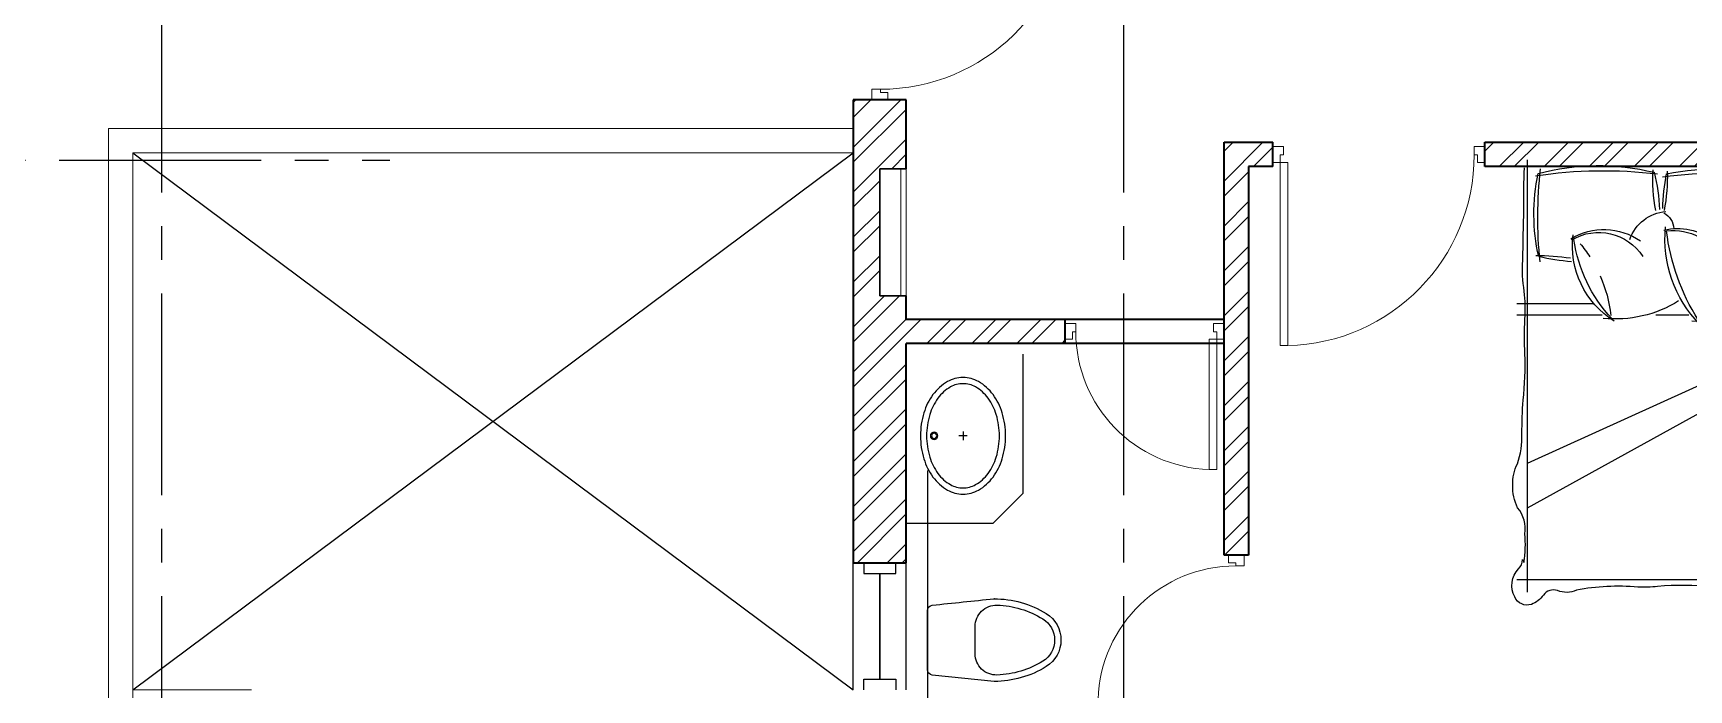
# Model space of a CAD drawing. Header units: millimetres. Extents: x -2409243 to -2334937, y -643723 to -441957.
# Drawn here: x -2354916 to -2347102, y -483178 to -480078 of the extents above; entities that cross this region are included whole.
import ezdxf

# ---------------------------------------------------------------- set-up
doc = ezdxf.new("R2010")
doc.units = ezdxf.units.MM
doc.header["$MEASUREMENT"] = 0
doc.linetypes.add('CENTER2', pattern=[28.575, 19.05, -3.175, 3.175, -3.175])
for name, color, linetype in [('A-Anno-Grid Lines', 154, 'Continuous'), ('A-Sanitory', 181, 'Continuous'), ('A-Wall Patt', 8, 'Continuous'), ('A-Window', 4, 'Continuous')]:
    doc.layers.add(name, color=color, linetype=linetype)
for name, color, linetype, lineweight in [('A-Detail Lines', 8, 'Continuous', 25), ('A-Door', 4, 'Continuous', 9), ('A-Wall Ele', 3, 'Continuous', 20), ('A-Wall Sec', 1, 'Continuous', 30)]:
    doc.layers.add(name, color=color, linetype=linetype, lineweight=lineweight)
doc.layers.add('I-Furniture', color=7, linetype='Continuous', lineweight=25, true_color=0xd17000)

# ---------------------------------------------------------------- blocks, each defined once
blk = doc.blocks.new('ABL_Door_S - 1000 x 2100-11-3 Second Floor Lvl')
at = {"layer": 'A-Door', "color": 5}
for p, q in [((-500, 37.5), (-450, 37.5)), ((-500, -37.5), (-500, 37.5)), ((-450, 37.5), (-450, -2.5)), ((450, 37.5), (450, -2.5)), ((500, 37.5), (450, 37.5)), ((500, -37.5), (500, 37.5)), ((-500, -37.5), (-465, -37.5)), ((-465, -2.5), (-450, -2.5)), ((-465, -37.5), (-465, -2.5)), ((-430, -37.5), (-465, -37.5)), ((465, -2.5), (450, -2.5)), ((465, -37.5), (465, -2.5)), ((500, -37.5), (465, -37.5))]:
    blk.add_line(p, q, dxfattribs=at)
at = {"layer": 'A-Door', "color": 5, "lineweight": 18}
for p, q in [((-465, -37.5), (-465, -902.4)), ((-430, -37.5), (-430, -902.4)), ((-430, -902.4), (-465, -902.4))]:
    blk.add_line(p, q, dxfattribs=at)
at = {"layer": 'A-Door'}
blk.add_arc((-450, -2.5), 900, 271.27334, 0, dxfattribs=at)
blk = doc.blocks.new('ABL_Door_S - 750 x 2100-5-3 Second Floor Lvl')
at = {"layer": 'A-Door', "color": 5, "lineweight": 18}
for p, q in [((-375, 37.5), (-325, 37.5)), ((-375, -37.5), (-375, 37.5)), ((-325, 37.5), (-325, -2.5)), ((325, 37.5), (325, -2.5)), ((375, 37.5), (325, 37.5)), ((375, -37.5), (375, 37.5)), ((-375, -37.5), (-340, -37.5)), ((-340, -2.5), (-325, -2.5)), ((-340, -37.5), (-340, -2.5)), ((-340, -37.5), (-340, -652.3)), ((-305, -37.5), (-340, -37.5)), ((-305, -37.5), (-305, -652.3)), ((340, -2.5), (325, -2.5)), ((340, -37.5), (340, -2.5)), ((375, -37.5), (340, -37.5))]:
    blk.add_line(p, q, dxfattribs=at)
blk.add_lwpolyline([(-340, -652.3), (-305, -652.3)], dxfattribs=at)
at = {"layer": 'A-Door', "lineweight": 18}
blk.add_arc((-325, -2.5), 650, 271.76323, 0, dxfattribs=at)
blk = doc.blocks.new('Grid Residences')
at = {"layer": 'A-Anno-Grid Lines', "linetype": 'CENTER2', "ltscale": 50}
for p, q in [((-16556.6, 2548), (-16556.6, -10441.3)), ((12818.2, -9364.3), (-37818, -9364.3)), ((12818.2, -13904.3), (-37818, -13904.3))]:
    blk.add_line(p, q, dxfattribs=at)
blk = doc.blocks.new('DB resi')
at = {"layer": 'A-Door'}
for p, q in [((-25150, 56711.6), (-25150, 56111.6)), ((-25125, 56711.6), (-25125, 56111.6))]:
    blk.add_line(p, q, dxfattribs=at)
blk = doc.blocks.new('bs3')
at = {"layer": 'A-Detail Lines'}
for points in [[(-2919.3, 1473), (480.7, -1062)], [(-2919.3, -1062), (480.7, 1473)]]:
    blk.add_lwpolyline(points, dxfattribs=at)
blk = doc.blocks.new('Sink TOILET')
for points in [[(1123785.7, -93318, -0.12976), (1123805.1, -93244.7, -0.106426), (1123866.3, -93176, -0.084431), (1123952.1, -93133.3, -0.073534), (1124060.8, -93117.2, -0.073534), (1124169.5, -93133.3, -0.084431), (1124255.3, -93176, -0.106426), (1124316.5, -93244.7, -0.12976), (1124335.8, -93318, -0.12976), (1124316.5, -93391.3, -0.106426), (1124255.3, -93460, -0.084431), (1124169.5, -93502.7, -0.073534), (1124060.8, -93518.8, -0.073534), (1123952.1, -93502.7, -0.084431), (1123866.3, -93460, -0.106426), (1123805.1, -93391.3, -0.12976)], [(1123814.7, -93318, -0.12976), (1123830.3, -93259, -0.106426), (1123883.4, -93199.4, -0.084431), (1123960.5, -93161, -0.073534), (1124060.8, -93146.2, -0.073534), (1124161.1, -93161, -0.084431), (1124238.2, -93199.4, -0.106426), (1124291.3, -93259, -0.12976), (1124306.9, -93318, -0.12976), (1124291.3, -93377.1, -0.106426), (1124238.2, -93436.6, -0.084431), (1124161.1, -93475, -0.073534), (1124060.8, -93489.8, -0.073534), (1123960.5, -93475, -0.084431), (1123883.4, -93436.6, -0.106426), (1123830.3, -93377.1, -0.12976)]]:
    blk.add_lwpolyline(points, format="xyb", close=True)
for radius in [17.8, 12.2]:
    blk.add_circle((1124060.8, -93181.7), radius)
at = {"layer": 'A-Detail Lines'}
for points in [[(1124040.8, -93318), (1124080.8, -93318)], [(1124060.8, -93338), (1124060.8, -93298)]]:
    blk.add_lwpolyline(points, dxfattribs=at)
blk = doc.blocks.new('Arrsng 2')
at = {"layer": 'A-Sanitory'}
for points in [[(-3869.3, -15557), (-4161.9, -15526.8, -0.384412), (-4184.3, -15502), (-4184.3, -15222, -0.383904), (-4161.9, -15197.2, -0.001434), (-3870.6, -15167.1, -0.140641), (-3624.1, -15236.8, -0.259738), (-3554.3, -15362, -0.259738), (-3624.1, -15487.3, -0.139471)], [(-3959.3, -15426.9), (-3959.3, -15297.2, -0.422961), (-3856.3, -15197.2, -0.13189), (-3639.9, -15262.3, -0.259738), (-3584.3, -15362, -0.259738), (-3639.9, -15461.7, -0.13189), (-3856.3, -15526.8, -0.422961)]]:
    blk.add_lwpolyline(points, format="xyb", close=True, dxfattribs=at)
blk.add_arc((-3868.1, -15192), 25, 89.83998, 95.7189, dxfattribs=at)
blk = doc.blocks.new('Bt 01')
at = {"layer": 'A-Detail Lines'}
for points in [[(-2935.8, -16385), (-4284.3, -15762)], [(-2784.3, -15762), (-2882.3, -16356.6)], [(-4284.3, -16512), (-2940.2, -16409.7)], [(-2855, -16441.3), (-2784.3, -16512)]]:
    blk.add_lwpolyline(points, dxfattribs=at)
at = {"layer": 'A-Sanitory', "ltscale": 0.5}
blk.add_lwpolyline([(-3734.3, -14012), (-3734.3, -14670.6), (-3875.7, -14812), (-4284.3, -14812)], dxfattribs=at)
at = {"layer": 'A-Sanitory'}
for points in [[(-4184.3, -14812), (-4184.3, -15762)], [(-4184.3, -15762), (-4284.3, -15762)], [(-2784.3, -15762), (-4284.3, -15762)], [(-3609.3, -16512), (-4284.3, -16512)]]:
    blk.add_lwpolyline(points, dxfattribs=at)
blk.add_circle((-2890.4, -16406), 50, dxfattribs=at)
at = {"layer": 'A-Detail Lines'}
blk.add_blockref('Arrsng 2', (0, 0), dxfattribs=at)
at = {"layer": 'A-Sanitory', "ltscale": 0.5, "xscale": -1, "rotation": 90}
blk.add_blockref('Sink TOILET', (-97334.6, 1109662.9), dxfattribs=at)
blk = doc.blocks.new('Toilet Win')
at = {"layer": 'A-Window', "color": 2, "lineweight": 30}
blk.add_line((22742.1, -8048.1), (22742.1, -8548.1), dxfattribs=at)
at = {"layer": 'A-Window'}
for points in [[(22617.1, -7998.1), (22617.1, -8598.1)], [(22667.1, -7998.1), (22667.1, -8048.1), (22817.1, -8048.1), (22817.1, -7998.1)], [(22867.1, -7998.1), (22867.1, -8598.1)], [(22667.1, -8598.1), (22667.1, -8548.1), (22817.1, -8548.1), (22817.1, -8598.1)]]:
    blk.add_lwpolyline(points, dxfattribs=at)
blk = doc.blocks.new('A$C6B7C0178')
at = {"layer": 'I-Furniture', "linetype": 'ByBlock'}
for p, q in [((147.6, 942.2), (147.6, -943.9)), ((2097.6, 942.2), (2097.6, -943.9)), ((2129.5, 905.7), (89.5, 905.7)), ((1494.9, 932.3), (486, -894.3)), ((1526.8, 932.3), (696.9, -894.3)), ((1450.1, 813), (1450.1, 507.4)), ((1396.1, 685.2), (1396.1, 83.4)), ((1450.1, 206.4), (1450.1, 167.1)), ((1396.1, -131.5), (1396.1, -288.1)), ((1396.1, -540.4), (1396.1, -943.9)), ((1450.1, -581.9), (1450.1, -943.9)), ((2129.5, -894.3), (89.5, -894.3))]:
    blk.add_line(p, q, dxfattribs=at)
at = {"layer": 'I-Furniture', "color": 0, "linetype": 'ByBlock'}
for points in [[(533.5, 921, 0.045167), (333.1, 926.7, -0.080578), (228.8, 921.7, 0.238231), (242.3, 928.9, -0.211134), (198.7, 946.8, 0.329446), (66.1, 964.9, 0.37589), (30.8, 886, 0.123892), (74.8, 829.4, -1.08815), (96.4, 825.5, 0.141351), (99, 686.5, -0.036442), (115.1, 543.2, -0.046791), (113, 427.6, 0.023628), (115.2, 321.4, -0.055897), (112.6, 64.2, 0.053528), (105.4, 21.1, 0.053528), (112.6, -21.9, -0.055897), (115.2, -279.1, 0.026973), (113, -372.1, -0.036947), (115.1, -518.5, -0.036442), (99, -661.9, 0.219023), (96.4, -751.5, -0.342539), (74.8, -817.9, 0.123892), (30.8, -874.5, 0.37589), (66.1, -953.4, 0.329446), (198.7, -935.3, -0.211134), (242.3, -917.4, 0.238231), (228.8, -910.2, -0.06219), (364, -905.3, -0.218233), (487.4, -939.9, 0.123513), (593.5, -962.6, 0.129887), (695.4, -940.6, -0.095063), (836, -919.5, 0.016498), (995.4, -913.6, -0.039412), (1214.2, -905.3, 0.025508), (1378, -905.3, -0.038458), (1509.4, -908.1, 0.058958), (1655, -915.1, 0.00267), (1897.7, -910.1, 0.015571), (2092.1, -907.4)], [(836, 931, -0.037552), (533.5, 921)], [(2092.1, 918.9, 0.015571), (1897.7, 921.6, 0.00267), (1655, 926.6, 0.058958), (1509.4, 919.6, -0.038458), (1378, 916.8, 0.025508), (1214.2, 916.8, -0.039412), (995.4, 925.1, 0.016498), (836, 931)]]:
    blk.add_lwpolyline(points, format="xyb", dxfattribs=at)
at = {"layer": 'I-Furniture', "linetype": 'ByBlock'}
for centre, radius, start, end in [((1868.1, 489), 412.9, 57.50996, 123.83359), ((-5560.5, 1717.9), 7288.1, 351.78117, 353.39583), ((581.4, 645.8), 1504.3, 347.86982, 8.79408), ((1568.8, 211.5), 263.9, 348.04126, 70.83423), ((2087.8, -2734.3), 3094.1, 90.10628, 94.33117), ((1497.6, -462), 700.5, 61.04555, 94.14969), ((2056.8, 1292.9), 1004.4, 259.58899, 272.04467), ((-922.4, 93.1), 2992.6, 353.31461, 4.03012), ((1531.3, -205.2), 264.4, 353.15408, 62.00006), ((1908.9, 748.1), 991.7, 237.38037, 263.30341), ((2046, -1016.5), 783.4, 87.82608, 101.47674), ((2039, 490.5), 792.3, 259.16666, 273.12297), ((-46.6, -535.6), 2124.9, 351.34743, 6.9362), ((1537.9, -557.6), 248.8, 329.37057, 56.89186), ((1858.8, 23.7), 706.3, 227.32013, 261.4624), ((1327.7, -1127.5), 630.9, 66.29818, 83.85386), ((1327.7, -1127.5), 630.9, 49.95083, 56.95102), ((442.2, -863.9), 1236.5, 0.50285, 8.08125), ((1857.5, 1187.5), 2031.9, 264.09351, 276.47074)]:
    blk.add_arc(centre, radius, start, end, dxfattribs=at)
at = {"layer": 'I-Furniture', "color": 0, "linetype": 'ByBlock'}
for centre, radius, start, end in [((1879.9, 179.9), 703.1, 73.92635, 107.14087), ((2516.9, 630.6), 872.7, 165.31772, 177.37508), ((890.3, 621.3), 1207.2, 347.2408, 11.19019), ((2130.4, 319.7), 702.3, 153.05383, 189.66304), ((1715.9, 122.1), 544.7, 69.30257, 116.50263), ((1698.1, 596.8), 204, 291.42947, 14.36519), ((1653.1, 252.6), 221.1, 324.16706, 63.84213), ((1857.5, 1939.5), 1598.8, 269.15358, 277.55329), ((1872.4, -784), 1099.9, 79.53013, 89.93405), ((1773.9, 803.3), 663.7, 238.65419, 279.19769), ((527.5, 56.5), 1563.4, 349.17173, 8.86881), ((1721.1, -82.7), 354.6, 128.72781, 185.68132), ((1828.3, 86.2), 114.2, 12.1757, 68.32069), ((1643.7, 283.4), 343.1, 285.40176, 329.7122), ((1532, -184.7), 273.7, 346.32965, 38.08121), ((1754.6, 327.2), 571.8, 225.52687, 275.81296), ((1942.5, -477.9), 564.2, 148.12209, 185.95224), ((1797.4, -297.2), 95.5, 30.11341, 85.89742), ((1688.7, -222.9), 198.3, 289.13347, 355.09328), ((1872.8, -1051.6), 781.6, 75.3434, 88.38757), ((1866.5, 803.9), 1059.5, 271.8337, 280.6945), ((1000.4, -557.8), 1101.9, 344.97475, 13.7789), ((1499, -531.5), 301.4, 328.65688, 34.64912), ((1724, -259.4), 421.6, 212.32623, 277.00001), ((2607.6, -614.5), 961.8, 184.22693, 193.57633), ((1876.1, 63.5), 926.4, 257.31751, 281.74345)]:
    blk.add_arc(centre, radius, start, end, dxfattribs=at)

msp = doc.modelspace()

# ---------------------------------------------------------------- hatches: boundary and pattern name
at = {"layer": 'A-Wall Patt'}
h = msp.add_hatch(dxfattribs=at)
h.set_pattern_fill('ANSI32', color=256, scale=400, style=0)
h.set_pattern_definition([(45, (-1525842.6, -761258.91), (-106.066017, 106.066017), []), (45, (-1525771.88, -761258.91), (-106.066017, 106.066017), [])])
h.paths.add_polyline_path([(-2349294.9, -480592.8), (-2349294.9, -482542.3), (-2349179.9, -482542.3), (-2349179.9, -480707.8), (-2349064.9, -480707.8), (-2349064.9, -480592.8)])
h.paths.add_polyline_path([(-2350044.9, -481542.8), (-2350044.9, -481427.8), (-2350794.9, -481427.8), (-2350794.9, -481317.8), (-2350919.9, -481317.8), (-2350919.9, -480717.8), (-2350794.9, -480717.8), (-2350794.9, -480392.8), (-2351044.9, -480392.8), (-2351044.9, -482577.8), (-2350794.9, -482577.8), (-2350794.9, -481542.8)])
h = msp.add_hatch(dxfattribs=at)
h.set_pattern_fill('ANSI32', color=256, scale=400, style=0)
h.set_pattern_definition([(45, (-2351525.57, -482115.75), (-106.066, 106.066), []), (45, (-2351454.86, -482115.75), (-106.066, 106.066), [])])
h.paths.add_polyline_path([(-2348064.9, -480592.8), (-2348064.9, -480707.8), (-2344939.9, -480707.8), (-2344939.9, -484092.8), (-2344824.9, -484092.8), (-2344824.9, -480592.8)])

# ---------------------------------------------------------------- linework, layer by layer
at = {"layer": 'A-Sanitory'}
msp.add_lwpolyline([(-2350694.9, -482142.8), (-2350694.9, -483342.8)], dxfattribs=at)
at = {"layer": 'A-Wall Ele'}
for points in [[(-2354559.9, -484092.8), (-2354559.9, -480527.8), (-2351044.9, -480527.8)], [(-2353884.9, -483292.8), (-2354559.9, -483292.8), (-2354559.9, -480527.8), (-2351044.9, -480527.8)], [(-2351044.9, -480642.8), (-2354444.9, -480642.8), (-2354444.9, -484092.8)], [(-2351044.9, -480642.8), (-2354444.9, -480642.8), (-2354444.9, -483177.8), (-2353884.9, -483177.8)]]:
    msp.add_lwpolyline(points, dxfattribs=at)
at = {"layer": 'A-Wall Sec', "lineweight": 35}
for p, q in [((-2351044.9, -480392.8), (-2351044.9, -482577.8)), ((-2350794.9, -480392.8), (-2351044.9, -480392.8)), ((-2351044.9, -480392.8), (-2351044.9, -482577.8)), ((-2350794.9, -480392.8), (-2351044.9, -480392.8)), ((-2350794.9, -480717.8), (-2350794.9, -480392.8)), ((-2350794.9, -480717.8), (-2350794.9, -480392.8)), ((-2349294.9, -480592.8), (-2349064.9, -480592.8)), ((-2349294.9, -482542.3), (-2349294.9, -480592.8)), ((-2349294.9, -481427.8), (-2349294.9, -480592.8)), ((-2349294.9, -480592.8), (-2349064.9, -480592.8)), ((-2349064.9, -480707.8), (-2349064.9, -480592.8)), ((-2349064.9, -480707.8), (-2349064.9, -480592.8)), ((-2348064.9, -480592.8), (-2344824.9, -480592.8)), ((-2348064.9, -480707.8), (-2348064.9, -480592.8)), ((-2348064.9, -480592.8), (-2344824.9, -480592.8)), ((-2348064.9, -480707.8), (-2348064.9, -480592.8)), ((-2349064.9, -480707.8), (-2349179.9, -480707.8)), ((-2349179.9, -480707.8), (-2349179.9, -482542.3)), ((-2349064.9, -480707.8), (-2349179.9, -480707.8)), ((-2349179.9, -480707.8), (-2349179.9, -482542.3)), ((-2344939.9, -480707.8), (-2348064.9, -480707.8)), ((-2344939.9, -480707.8), (-2348064.9, -480707.8)), ((-2350794.9, -481427.8), (-2350794.9, -481317.8)), ((-2350794.9, -481427.8), (-2350794.9, -481317.8)), ((-2350794.9, -481427.8), (-2350044.9, -481427.8)), ((-2350794.9, -481427.8), (-2349294.9, -481427.8)), ((-2350044.9, -481542.8), (-2350044.9, -481427.8)), ((-2350794.9, -482577.8), (-2350794.9, -481542.8)), ((-2350044.9, -481542.8), (-2350794.9, -481542.8)), ((-2350794.9, -482577.8), (-2350794.9, -481542.8)), ((-2349294.9, -481542.8), (-2350794.9, -481542.8)), ((-2349294.9, -482542.3), (-2349294.9, -481542.8)), ((-2349179.9, -482542.3), (-2349294.9, -482542.3)), ((-2349179.9, -482542.3), (-2349294.9, -482542.3))]:
    msp.add_line(p, q, dxfattribs=at)
at = {"layer": 'A-Wall Sec'}
for p, q in [((-2350919.9, -480717.8), (-2350919.9, -481317.8)), ((-2350919.9, -480717.8), (-2350794.9, -480717.8)), ((-2350919.9, -480717.8), (-2350919.9, -481317.8)), ((-2350919.9, -480717.8), (-2350794.9, -480717.8)), ((-2350919.9, -481317.8), (-2350794.9, -481317.8)), ((-2350919.9, -481317.8), (-2350794.9, -481317.8))]:
    msp.add_line(p, q, dxfattribs=at)
at = {"layer": 'A-Wall Sec', "lineweight": 35}
msp.add_lwpolyline([(-2351044.9, -482577.8), (-2350794.9, -482577.8)], dxfattribs=at)
msp.add_lwpolyline([(-2351044.9, -482577.8), (-2350794.9, -482577.8)], dxfattribs=at)
at = {"layer": 'A-Window', "color": 2, "lineweight": 30}
msp.add_line((-2350919.9, -483127.8), (-2350919.9, -482627.8), dxfattribs=at)
at = {"layer": 'A-Window'}
for points in [[(-2351044.9, -483177.8), (-2351044.9, -482577.8)], [(-2350994.9, -482577.8), (-2350994.9, -482627.8), (-2350844.9, -482627.8), (-2350844.9, -482577.8)], [(-2350794.9, -483177.8), (-2350794.9, -482577.8)], [(-2350994.9, -483177.8), (-2350994.9, -483127.8), (-2350844.9, -483127.8), (-2350844.9, -483177.8)]]:
    msp.add_lwpolyline(points, dxfattribs=at)

# ---------------------------------------------------------------- block references
at = {"layer": 'A-Anno-Grid Lines', "rotation": 90}
msp.add_blockref('Grid Residences', (-2363674.2, -464121.2), dxfattribs=at)
at = {"layer": 'A-Detail Lines'}
for name, p in [('bs3', (-2351525.6, -482115.7)), ('bs3', (-2351525.6, -482115.7)), ('Bt 01', (-2346510.6, -467580.7)), ('Arrsng 2', (-2346510.6, -467580.7))]:
    msp.add_blockref(name, p, dxfattribs=at)
at = {"layer": 'A-Door', "xscale": -1}
for name, p, rotation in [('ABL_Door_S - 1000 x 2100-11-3 Second Floor Lvl', (-2350919.9, -479892.8), 90), ('ABL_Door_S - 1000 x 2100-11-3 Second Floor Lvl', (-2350919.9, -479892.8), 90), ('ABL_Door_S - 750 x 2100-5-3 Second Floor Lvl', (-2349237.4, -482917.3), 270), ('ABL_Door_S - 750 x 2100-5-3 Second Floor Lvl', (-2349237.4, -482917.3), 270)]:
    msp.add_blockref(name, p, dxfattribs=dict(at, rotation=rotation))
at = {"layer": 'A-Door'}
msp.add_blockref('ABL_Door_S - 1000 x 2100-11-3 Second Floor Lvl', (-2348564.9, -480650.3), dxfattribs=at)
msp.add_blockref('ABL_Door_S - 1000 x 2100-11-3 Second Floor Lvl', (-2348564.9, -480650.3), dxfattribs=at)
at = {"layer": 'A-Door', "rotation": 180}
msp.add_blockref('DB resi', (-2375944.9, -424606.2), dxfattribs=at)
msp.add_blockref('DB resi', (-2375944.9, -424606.2), dxfattribs=at)
at = {"layer": 'A-Door', "xscale": -1}
msp.add_blockref('ABL_Door_S - 750 x 2100-5-3 Second Floor Lvl', (-2349669.9, -481485.3), dxfattribs=at)
at = {"layer": 'A-Wall Ele', "xscale": -1, "rotation": 180}
msp.add_blockref('Toilet Win', (-2373662, -491175.8), dxfattribs=at)
at = {"layer": 'I-Furniture', "xscale": -1, "rotation": 270}
msp.add_blockref('A$C6B7C0178', (-2346970.3, -482805.4), dxfattribs=at)

doc.saveas('drawing.dxf')
